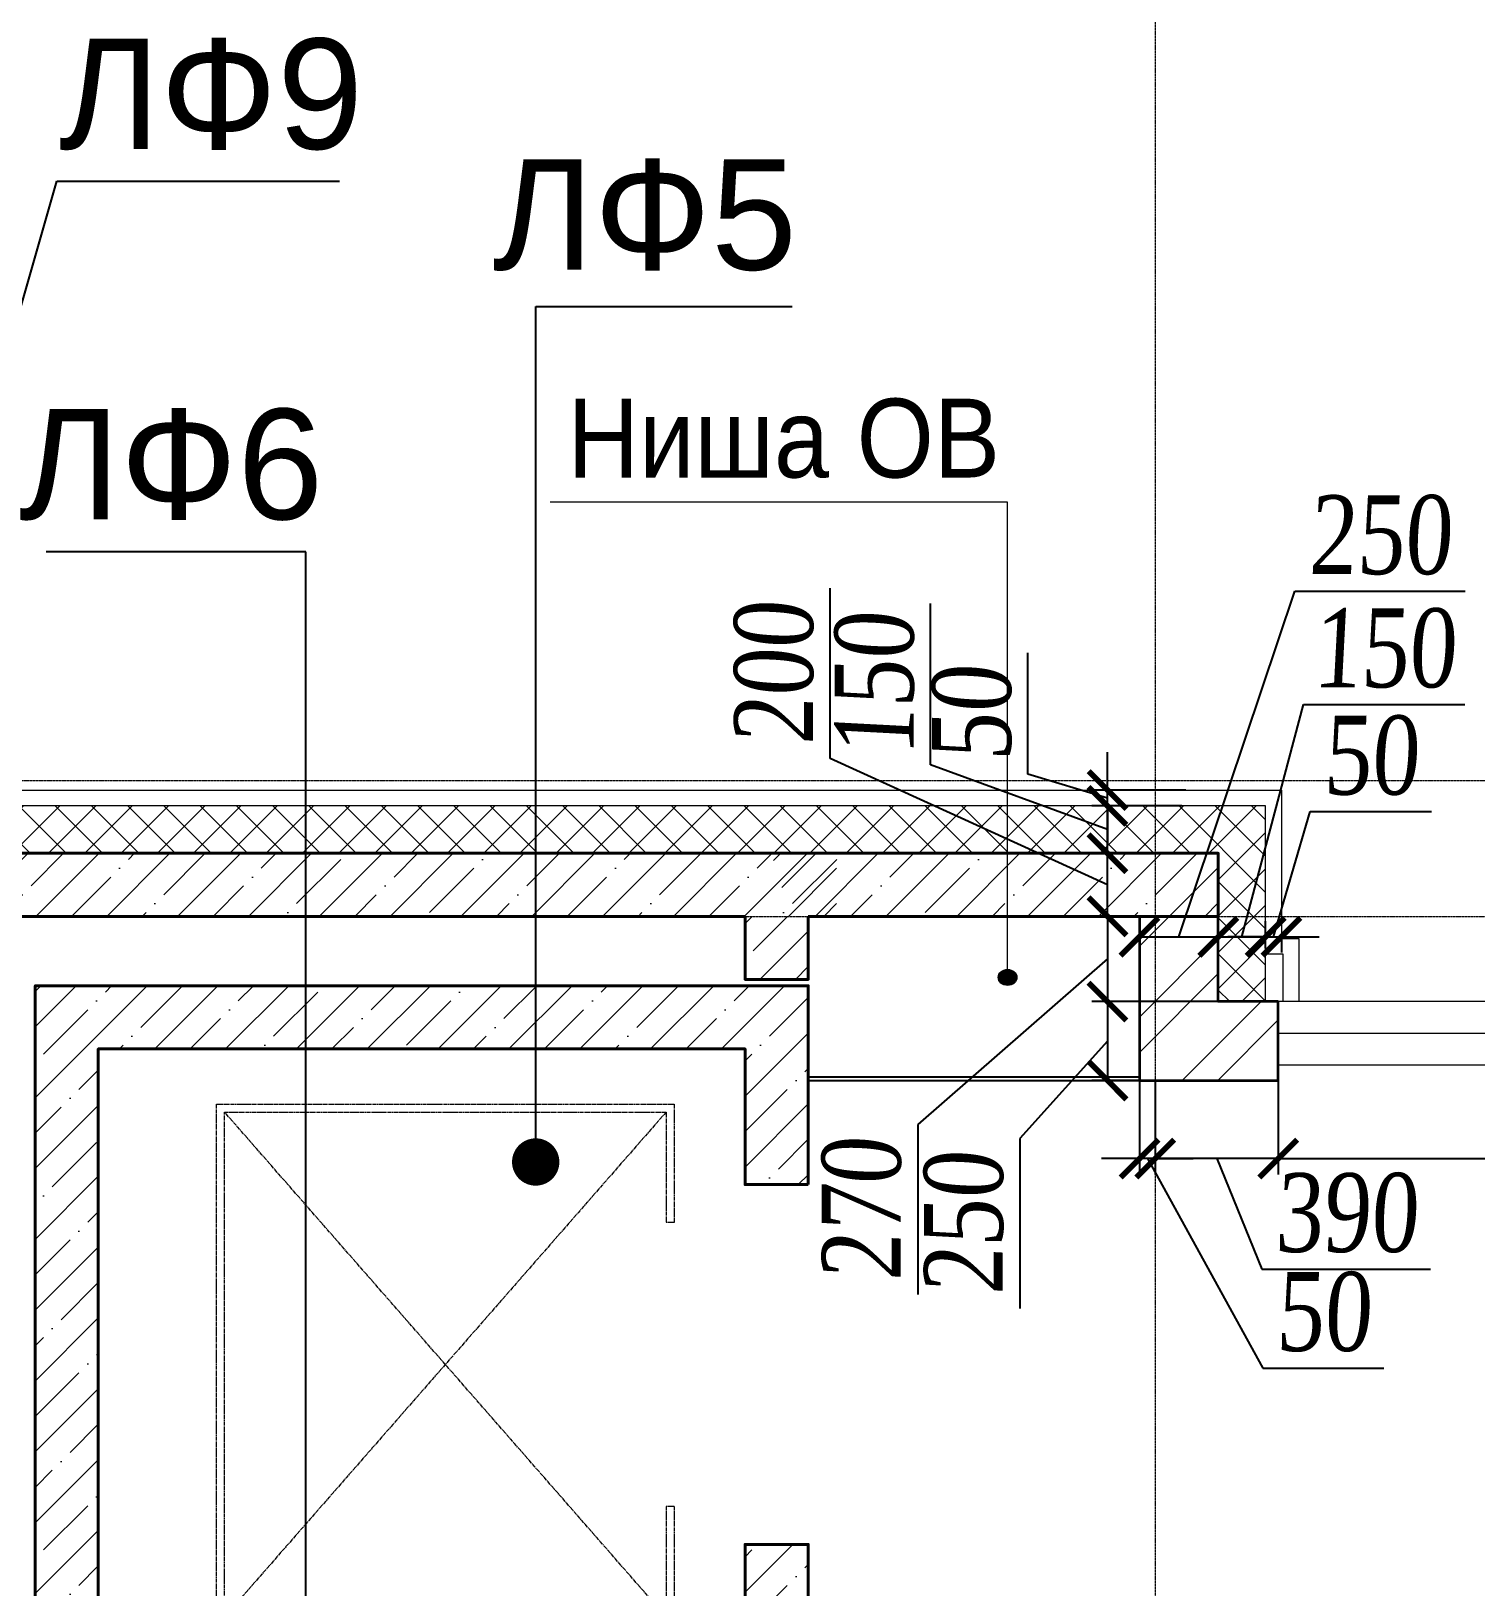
# Model space of a CAD drawing. Header units: inches. Extents: x -407541 to 6688123, y -998590 to 1205599.
# Drawn here: x 91840 to 96420, y 269282 to 274212 of the extents above; entities that cross this region are included whole.
import ezdxf

# ---------------------------------------------------------------- set-up
doc = ezdxf.new("R2010")
doc.units = ezdxf.units.IN
doc.header["$MEASUREMENT"] = 0
for name, pattern in [('ACAD_ISO04W100', [30, 24, -3, 0, -3]), ('AM_ISO08W050', [18, 12, -1.5, 3, -1.5]), ('AM_ISO09W050', [22.5, 12, -1.5, 3, -1.5, 3, -1.5])]:
    doc.linetypes.add(name, pattern=pattern)
for name, color, linetype, lineweight in [('AM_11', 60, 'AM_ISO09W050', 13), ('AM_5', 3, 'Continuous', 9), ('AM_7', 4, 'AM_ISO08W050', 5), ('ВЕНТ фасад', 230, 'Continuous', 9), ('ВИТРАЖ', 145, 'Continuous', 9), ('КИРПИЧ', 30, 'Continuous', 35), ('МОНОЛИТ', 5, 'Continuous', 40), ('Оси', 254, 'ACAD_ISO04W100', 5), ('ПЕРЕГОРОДКА', 7, 'Continuous', 25), ('подписи Л и ЛК', 92, 'Continuous', 9), ('размер внутр', 142, 'Continuous', 5), ('текст СС', 32, 'Continuous', 15), ('УТЕПЛИТЕЛЬ', 92, 'Continuous', 9), ('Штриховка', 7, 'Continuous', 9)]:
    doc.layers.add(name, color=color, linetype=linetype, lineweight=lineweight)
doc.styles.get("Standard").update_dxf_attribs({"font": 'arial.ttf'})
doc.styles.add('style1', font='arial.ttf', dxfattribs={"width": 0.9, "height": 500})
doc.styles.add('STYLE2', font='times.ttf', dxfattribs={"width": 0.8, "oblique": 3})
doc.dimstyles.new('vnytren', dxfattribs={"dimtxt": 250, "dimasz": 120, "dimexe": 50, "dimexo": 0, "dimgap": 50, "dimtad": 1, "dimdec": 0, "dimzin": 0, "dimdsep": 46, "dimtxsty": 'STYLE2', "dimblk": 'ARCHTICK', "dimcen": 0, "dimadec": 0, "dimazin": 0, "dimtfac": 1, "dimtdec": 0, "dimtmove": 1, "dimatfit": 2, "dimldrblk": 'DOT', "dimfxl": 1, "dimtolj": 1, "dimtzin": 0, "dimarcsym": 0})
doc.dimstyles.new('для 100 масштаба', dxfattribs={"dimtxt": 200, "dimasz": 150, "dimexe": 70, "dimexo": 0, "dimgap": 50, "dimtad": 1, "dimdec": 0, "dimrnd": 5, "dimzin": 0, "dimdsep": 46, "dimtxsty": 'Standard', "dimblk": 'ARCHTICK', "dimcen": 0, "dimadec": 0, "dimazin": 0, "dimtfac": 1, "dimtdec": 0, "dimtmove": 1, "dimatfit": 2, "dimldrblk": 'DOT', "dimfxl": 1, "dimtolj": 1, "dimtzin": 0, "dimarcsym": 0})

# ---------------------------------------------------------------- blocks, each defined once
blk = doc.blocks.new('_ARCHTICK')
at = {"color": 0, "linetype": 'ByBlock', "const_width": 0.15}
blk.add_lwpolyline([(-0.5, -0.5), (0.5, 0.5)], dxfattribs=at)
blk = doc.blocks.new('_Dot')
at = {"color": 0, "linetype": 'ByBlock', "lineweight": -2}
blk.add_line((-0.5, 0), (-1, 0), dxfattribs=at)
at = {"color": 0, "linetype": 'ByBlock', "const_width": 0.5}
blk.add_lwpolyline([(-0.25, 0, 1), (0.25, 0, 1)], format="xyb", close=True, dxfattribs=at)
blk = doc.blocks.new('SKKABINE_09.09.08_N013364-STEIN_JJ')
at = {"layer": 'AM_11'}
for points in [[(800, 475), (425, 475), (425, 1925), (2075, 1925), (2075, 475), (1700, 475)], [(800, 500), (450, 500), (450, 1900), (2050, 1900), (2050, 500), (1700, 500)], [(800, 475), (800, 500)], [(1700, 475), (1700, 500)]]:
    blk.add_lwpolyline(points, dxfattribs=at)
at = {"layer": 'AM_7'}
for points in [[(2050, 500), (450, 1900)], [(450, 500), (2050, 1900)]]:
    blk.add_lwpolyline(points, dxfattribs=at)
blk = doc.blocks.new('*D1852')
at = {"layer": 'размер внутр', "color": 0, "lineweight": -2, "transparency": 16777216}
for p, q in [((94372.5, 271907.5), (94372.5, 272446.7)), ((95252, 271507.2), (94372.5, 271907.5)), ((95466, 271607.2), (95202, 271607.2)), ((95252, 271407.2), (95252, 271607.2)), ((95354.3, 271407.2), (95202, 271407.2))]:
    blk.add_line(p, q, dxfattribs=at)
at = {"layer": 'размер внутр', "color": 0, "lineweight": -2, "transparency": 16777216, "xscale": 120, "yscale": 120, "zscale": 120}
for p, rotation in [((95252, 271607.2), 90), ((95252, 271407.2), 270)]:
    blk.add_blockref('_ARCHTICK', p, dxfattribs=dict(at, rotation=rotation))
at = {"layer": 'размер внутр', "color": 0, "transparency": 16777216, "insert": (94195.3, 272177.1), "char_height": 250, "attachment_point": 5, "rotation": 90, "style": 'STYLE2'}
blk.add_mtext('\\A1;200', dxfattribs=at)
blk = doc.blocks.new('*D1853')
at = {"layer": 'размер внутр', "color": 0, "lineweight": -2, "transparency": 16777216}
for p, q in [((94691.3, 271887.6), (94691.3, 272398.5)), ((95252, 271682.2), (94691.3, 271887.6)), ((95488, 271757.2), (95202, 271757.2)), ((95252, 271607.2), (95252, 271757.2)), ((95466, 271607.2), (95202, 271607.2))]:
    blk.add_line(p, q, dxfattribs=at)
at = {"layer": 'размер внутр', "color": 0, "lineweight": -2, "transparency": 16777216, "xscale": 120, "yscale": 120, "zscale": 120}
for p, rotation in [((95252, 271757.2), 90), ((95252, 271607.2), 270)]:
    blk.add_blockref('_ARCHTICK', p, dxfattribs=dict(at, rotation=rotation))
at = {"layer": 'размер внутр', "color": 0, "transparency": 16777216, "insert": (94514.2, 272143.1), "char_height": 250, "attachment_point": 5, "rotation": 90, "style": 'STYLE2'}
blk.add_mtext('\\A1;150', dxfattribs=at)
blk = doc.blocks.new('*D1854')
at = {"layer": 'размер внутр', "color": 0, "lineweight": -2, "transparency": 16777216}
for p, q in [((94999.9, 271857.9), (94999.9, 272241.8)), ((95252, 271807.2), (95252, 271927.2)), ((95252, 271782.2), (94999.9, 271857.9)), ((95500.4, 271807.2), (95202, 271807.2)), ((95252, 271757.2), (95252, 271807.2)), ((95252, 271757.2), (95252, 271807.2)), ((95488, 271757.2), (95202, 271757.2)), ((95252, 271757.2), (95252, 271637.2))]:
    blk.add_line(p, q, dxfattribs=at)
at = {"layer": 'размер внутр', "color": 0, "lineweight": -2, "transparency": 16777216, "xscale": 120, "yscale": 120, "zscale": 120}
for p, rotation in [((95252, 271807.2), 270), ((95252, 271757.2), 90)]:
    blk.add_blockref('_ARCHTICK', p, dxfattribs=dict(at, rotation=rotation))
at = {"layer": 'размер внутр', "color": 0, "transparency": 16777216, "insert": (94822.7, 272049.8), "char_height": 250, "attachment_point": 5, "rotation": 90, "style": 'STYLE2'}
blk.add_mtext('\\A1;50', dxfattribs=at)
blk = doc.blocks.new('*D3576')
at = {"layer": 'размер внутр', "color": 0, "lineweight": -2, "transparency": 16777216}
for p, q in [((95478.3, 271342.4), (95846.2, 272437.7)), ((95846.2, 272437.7), (96385.4, 272437.7)), ((95353.4, 271342.4), (95353.4, 271392.4)), ((95603.2, 271342.4), (95603.2, 271392.4)), ((95353.4, 271342.4), (95603.2, 271342.4))]:
    blk.add_line(p, q, dxfattribs=at)
at = {"layer": 'размер внутр', "color": 0, "lineweight": -2, "transparency": 16777216, "xscale": 120, "yscale": 120, "zscale": 120, "rotation": 180}
blk.add_blockref('_ARCHTICK', (95353.4, 271342.4), dxfattribs=at)
at = {"layer": 'размер внутр', "color": 0, "lineweight": -2, "transparency": 16777216, "xscale": 120, "yscale": 120, "zscale": 120}
blk.add_blockref('_ARCHTICK', (95603.2, 271342.4), dxfattribs=at)
at = {"layer": 'размер внутр', "color": 0, "transparency": 16777216, "insert": (96115.8, 272614.8), "char_height": 250, "attachment_point": 5, "style": 'STYLE2'}
blk.add_mtext('\\A1;250', dxfattribs=at)
blk = doc.blocks.new('*D3577')
at = {"layer": 'размер внутр', "color": 0, "lineweight": -2, "transparency": 16777216}
for p, q in [((95678.2, 271342.4), (95873.5, 272079)), ((95873.5, 272079), (96384.4, 272079)), ((95603.2, 271342.4), (95603.2, 271392.4)), ((95753.2, 271306.3), (95753.2, 271392.4)), ((95603.2, 271342.4), (95753.2, 271342.4))]:
    blk.add_line(p, q, dxfattribs=at)
at = {"layer": 'размер внутр', "color": 0, "lineweight": -2, "transparency": 16777216, "xscale": 120, "yscale": 120, "zscale": 120, "rotation": 180}
blk.add_blockref('_ARCHTICK', (95603.2, 271342.4), dxfattribs=at)
at = {"layer": 'размер внутр', "color": 0, "lineweight": -2, "transparency": 16777216, "xscale": 120, "yscale": 120, "zscale": 120}
blk.add_blockref('_ARCHTICK', (95753.2, 271342.4), dxfattribs=at)
at = {"layer": 'размер внутр', "color": 0, "transparency": 16777216, "insert": (96128.9, 272256.1), "char_height": 250, "attachment_point": 5, "style": 'STYLE2'}
blk.add_mtext('\\A1;150', dxfattribs=at)
blk = doc.blocks.new('*D1855')
at = {"layer": 'размер внутр', "color": 0, "lineweight": -2, "transparency": 16777216}
for p, q in [((95778.2, 271342.4), (95894.4, 271739.3)), ((95894.4, 271739.3), (96278.4, 271739.3)), ((95753.2, 271306.3), (95753.2, 271392.4)), ((95753.2, 271342.4), (95633.2, 271342.4)), ((95753.2, 271342.4), (95803.2, 271342.4)), ((95753.2, 271342.4), (95803.2, 271342.4)), ((95803.2, 271342.4), (95803.2, 271292.4)), ((95803.2, 271342.4), (95923.2, 271342.4))]:
    blk.add_line(p, q, dxfattribs=at)
at = {"layer": 'размер внутр', "color": 0, "lineweight": -2, "transparency": 16777216, "xscale": 120, "yscale": 120, "zscale": 120}
blk.add_blockref('_ARCHTICK', (95753.2, 271342.4), dxfattribs=at)
at = {"layer": 'размер внутр', "color": 0, "lineweight": -2, "transparency": 16777216, "xscale": 120, "yscale": 120, "zscale": 120, "rotation": 180}
blk.add_blockref('_ARCHTICK', (95803.2, 271342.4), dxfattribs=at)
at = {"layer": 'размер внутр', "color": 0, "transparency": 16777216, "insert": (96086.4, 271916.4), "char_height": 250, "attachment_point": 5, "style": 'STYLE2'}
blk.add_mtext('\\A1;50', dxfattribs=at)
blk = doc.blocks.new('*D1856')
at = {"layer": 'размер внутр', "color": 0, "lineweight": -2, "transparency": 16777216}
for p, q in [((95403.4, 270887.1), (95403.4, 270589.5)), ((95793.4, 270887.1), (95793.4, 270589.5)), ((95793.4, 270639.5), (95403.4, 270639.5)), ((95598.4, 270639.5), (95741.5, 270289.4)), ((95741.5, 270289.4), (96275.3, 270289.4))]:
    blk.add_line(p, q, dxfattribs=at)
at = {"layer": 'размер внутр', "color": 0, "lineweight": -2, "transparency": 16777216, "xscale": 120, "yscale": 120, "zscale": 120, "rotation": 180}
blk.add_blockref('_ARCHTICK', (95403.4, 270639.5), dxfattribs=at)
at = {"layer": 'размер внутр', "color": 0, "lineweight": -2, "transparency": 16777216, "xscale": 120, "yscale": 120, "zscale": 120}
blk.add_blockref('_ARCHTICK', (95793.4, 270639.5), dxfattribs=at)
at = {"layer": 'размер внутр', "color": 0, "transparency": 16777216, "insert": (96008.4, 270466.9), "char_height": 250, "attachment_point": 5, "style": 'STYLE2'}
blk.add_mtext('\\A1;390', dxfattribs=at)
blk = doc.blocks.new('*D1857')
at = {"layer": 'размер внутр', "color": 0, "lineweight": -2, "transparency": 16777216}
for p, q in [((95353.4, 270922.9), (95353.4, 270589.5)), ((95403.4, 270887.1), (95403.4, 270589.5)), ((95353.4, 270639.5), (95233.4, 270639.5)), ((95403.4, 270639.5), (95353.4, 270639.5)), ((95403.4, 270639.5), (95353.4, 270639.5)), ((95378.4, 270639.5), (95744.1, 269976)), ((95403.4, 270639.5), (95523.4, 270639.5)), ((95744.1, 269976), (96128, 269976))]:
    blk.add_line(p, q, dxfattribs=at)
at = {"layer": 'размер внутр', "color": 0, "lineweight": -2, "transparency": 16777216, "xscale": 120, "yscale": 120, "zscale": 120}
blk.add_blockref('_ARCHTICK', (95353.4, 270639.5), dxfattribs=at)
at = {"layer": 'размер внутр', "color": 0, "lineweight": -2, "transparency": 16777216, "xscale": 120, "yscale": 120, "zscale": 120, "rotation": 180}
blk.add_blockref('_ARCHTICK', (95403.4, 270639.5), dxfattribs=at)
at = {"layer": 'размер внутр', "color": 0, "transparency": 16777216, "insert": (95936, 270153.2), "char_height": 250, "attachment_point": 5, "style": 'STYLE2'}
blk.add_mtext('\\A1;50', dxfattribs=at)
blk = doc.blocks.new('*D1886')
at = {"layer": 'размер внутр', "color": 0, "lineweight": -2, "transparency": 16777216}
for p, q in [((95793.4, 270887.1), (95793.4, 270589.5)), ((98013.1, 270887.3), (98013.1, 270589.5)), ((95793.4, 270639.5), (98013.1, 270639.5))]:
    blk.add_line(p, q, dxfattribs=at)
at = {"layer": 'размер внутр', "color": 0, "lineweight": -2, "transparency": 16777216, "xscale": 120, "yscale": 120, "zscale": 120, "rotation": 180}
blk.add_blockref('_ARCHTICK', (95793.4, 270639.5), dxfattribs=at)
at = {"layer": 'размер внутр', "color": 0, "lineweight": -2, "transparency": 16777216, "xscale": 120, "yscale": 120, "zscale": 120}
blk.add_blockref('_ARCHTICK', (98013.1, 270639.5), dxfattribs=at)
at = {"layer": 'размер внутр', "color": 0, "transparency": 16777216, "insert": (96903.2, 270816.7), "char_height": 250, "attachment_point": 5, "style": 'STYLE2'}
blk.add_mtext('\\A1;2220', dxfattribs=at)
blk = doc.blocks.new('*D2031')
at = {"layer": 'размер внутр', "color": 0, "lineweight": -2, "transparency": 16777216}
for p, q in [((95354.3, 271407.2), (95202, 271407.2)), ((95252, 271407.2), (95252, 271137.1)), ((95252, 271272.2), (94650.9, 270747.9)), ((95678.2, 271137.1), (95202, 271137.1)), ((94650.9, 270747.9), (94650.9, 270208.7))]:
    blk.add_line(p, q, dxfattribs=at)
at = {"layer": 'размер внутр', "color": 0, "lineweight": -2, "transparency": 16777216, "xscale": 120, "yscale": 120, "zscale": 120}
for p, rotation in [((95252, 271407.2), 90), ((95252, 271137.1), 270)]:
    blk.add_blockref('_ARCHTICK', p, dxfattribs=dict(at, rotation=rotation))
at = {"layer": 'размер внутр', "color": 0, "transparency": 16777216, "insert": (94473.4, 270478.3), "char_height": 250, "attachment_point": 5, "rotation": 90, "style": 'STYLE2'}
blk.add_mtext('\\A1;270', dxfattribs=at)
blk = doc.blocks.new('*D2032')
at = {"layer": 'размер внутр', "color": 0, "lineweight": -2, "transparency": 16777216}
for p, q in [((95678.2, 271137.1), (95202, 271137.1)), ((95252, 271137.1), (95252, 270887.1)), ((95252, 271012.1), (94974.2, 270703.6)), ((95685.5, 270887.1), (95202, 270887.1)), ((94974.2, 270703.6), (94974.2, 270164.5))]:
    blk.add_line(p, q, dxfattribs=at)
at = {"layer": 'размер внутр', "color": 0, "lineweight": -2, "transparency": 16777216, "xscale": 120, "yscale": 120, "zscale": 120}
for p, rotation in [((95252, 271137.1), 90), ((95252, 270887.1), 270)]:
    blk.add_blockref('_ARCHTICK', p, dxfattribs=dict(at, rotation=rotation))
at = {"layer": 'размер внутр', "color": 0, "transparency": 16777216, "insert": (94797.1, 270434), "char_height": 250, "attachment_point": 5, "rotation": 90, "style": 'STYLE2'}
blk.add_mtext('\\A1;250', dxfattribs=at)

msp = doc.modelspace()

# ---------------------------------------------------------------- hatches: boundary and pattern name
at = {"layer": 'текст СС', "ltscale": 0.1}
h = msp.add_hatch(color=256, dxfattribs=at)
edge = h.paths.add_edge_path()
edge.add_ellipse((94935.3, 271213.8), major_axis=(-29.7, 0), ratio=0.852459, start_angle=0, end_angle=180)
edge.add_ellipse((94935.3, 271213.8), major_axis=(29.7, 0), ratio=0.852459, start_angle=0, end_angle=180)
at = {"layer": 'Штриховка'}
h = msp.add_hatch(dxfattribs=at)
h.set_pattern_fill('ANSI37', color=256, scale=650, style=0)
h.paths.add_polyline_path([(95603.2, 271137.1), (95753.2, 271137.1), (95753.2, 271757.2), (91203.3, 271757.2), (91203.3, 272037.2), (91003.3, 272037.2), (91003.3, 271607.2), (95603.2, 271607.2)])
h = msp.add_hatch(dxfattribs=at)
h.set_pattern_fill('ANSI35', color=256, scale=25, style=0)
h.set_pattern_definition([(45, (-6764080.43, -624333.1), (-112.2532015, 112.2532015), []), (45, (-6763968.18, -624333.1), (-112.2532015, 112.2532015), [198.4375, -39.6875, 0, -39.6875])])
edge = h.paths.add_edge_path()
edge.add_line((94303.3, 271407.2), (95603.2, 271407.2))
edge.add_line((95603.2, 271407.2), (95603.2, 271607.2))
edge.add_line((95603.2, 271607.2), (91053.4, 271607.2))
edge.add_line((91053.4, 271607.2), (91053.4, 271407.2))
edge.add_line((91053.4, 271407.2), (94103.3, 271407.2))
h = msp.add_hatch(dxfattribs=at)
h.set_pattern_fill('ANSI35', color=256, scale=25, style=0)
h.set_pattern_definition([(45, (-6317318.67, 1810742.02), (-112.2532015, 112.2532015), []), (45, (-6317206.42, 1810742.02), (-112.2532015, 112.2532015), [198.4375, -39.6875, 0, -39.6875])])
h.paths.add_polyline_path([(99093.7, 271607.2), (99293.5, 271607.2), (99293.5, 271407.2), (99093.7, 271407.2)])
h.paths.add_polyline_path([(94193.5, 271607.2), (94393.5, 271607.2), (94393.5, 271407.2), (94193.5, 271407.2)])
h = msp.add_hatch(dxfattribs=at)
h.set_pattern_fill('ANSI35', color=256, scale=25, style=0)
h.set_pattern_definition([(45, (-6317408.96, 1810542.02), (-112.2532015, 112.2532015), []), (45, (-6317296.7, 1810542.02), (-112.2532015, 112.2532015), [198.4375, -39.6875, 0, -39.6875])])
h.paths.add_polyline_path([(99003.4, 271407.2), (99203.3, 271407.2), (99203.3, 271207.2), (99003.4, 271207.2)])
h.paths.add_polyline_path([(94103.3, 271407.2), (94303.3, 271407.2), (94303.3, 271207.2), (94103.3, 271207.2)])
h = msp.add_hatch(dxfattribs=at)
h.set_pattern_fill('ANSI32', color=256, scale=25, style=0)
h.set_pattern_definition([(45, (-6764080.43, -624333.1), (-168.379802, 168.379802), []), (45, (-6763968.18, -624333.1), (-168.379802, 168.379802), [])])
h.paths.add_polyline_path([(95793.4, 271137.1), (95753.4, 271137.1), (95603.2, 271137.1), (95603.2, 271407.2), (95353.4, 271407.2), (95353.4, 270887.1), (95793.4, 270887.1)])
h = msp.add_hatch(dxfattribs=at)
h.set_pattern_fill('ANSI35', color=256, scale=25, angle=180, style=0)
h.set_pattern_definition([(225, (78633.55, 233141.56), (112.2532, -112.2532), []), (225, (78521.3, 233141.56), (112.2532, -112.2532), [198.4375, -39.6875, 0, -39.6875])])
h.paths.add_polyline_path([(94303.3, 270557.2), (94103.3, 270557.2), (94103.3, 270987.2), (92053.3, 270987.2), (92053.3, 268987.2), (94103.3, 268987.2), (94103.3, 269417.2), (94303.3, 269417.2), (94303.3, 268357.2), (94103.3, 268357.2), (94103.3, 268787.2), (92053.3, 268787.2), (92053.3, 266787.2), (94103.3, 266787.2), (94103.3, 267217.2), (94303.3, 267217.2), (94303.3, 266587.2), (91853.5, 266587.2), (91853.3, 271187.2), (94303.3, 271187.2)])

# ---------------------------------------------------------------- linework, layer by layer
at = {"layer": 'ВЕНТ фасад'}
msp.add_lwpolyline([(91203.3, 272597.2), (91253.3, 272597.2), (91253.3, 271807.2), (95803.2, 271807.2), (95803.2, 271337), (95858.4, 271337), (95858.4, 271137.1), (95808.5, 271137.1), (95808.5, 271287), (95753.2, 271287), (95753.2, 271757.2), (91203.3, 271757.2)], close=True, dxfattribs=at)
at = {"layer": 'ВИТРАЖ'}
for p, q in [((98013, 271137.1), (95793.4, 271137.1)), ((98013, 271035.7), (95793.4, 271035.7)), ((98013, 270935.7), (95793.4, 270935.7))]:
    msp.add_line(p, q, dxfattribs=at)
at = {"layer": 'КИРПИЧ'}
msp.add_lwpolyline([(95793.4, 271137.1), (95753.4, 271137.1), (95603.2, 271137.1), (95603.2, 271407.2), (95353.4, 271407.2), (95353.4, 270887.1), (95793.4, 270887.1)], close=True, dxfattribs=at)
at = {"layer": 'МОНОЛИТ'}
for points in [[(94303.3, 271407.2), (95603.2, 271407.2), (95603.2, 271607.2), (91053.4, 271607.2), (91053.4, 271407.2), (94103.3, 271407.2)], [(94303.3, 271407.2), (94303.3, 271207.2), (94303.3, 271207.2), (94103.3, 271207.2), (94103.3, 271407.2)]]:
    msp.add_lwpolyline(points, dxfattribs=at)
msp.add_lwpolyline([(94303.3, 270557.2), (94103.3, 270557.2), (94103.3, 270987.2), (92053.3, 270987.2), (92053.3, 268987.2), (94103.3, 268987.2), (94103.3, 269417.2), (94303.3, 269417.2), (94303.3, 268357.2), (94103.3, 268357.2), (94103.3, 268787.2), (92053.3, 268787.2), (92053.3, 266787.2), (94103.3, 266787.2), (94103.3, 267217.2), (94303.3, 267217.2), (94303.3, 266587.2), (91853.5, 266587.2), (91853.3, 271187.2), (94303.3, 271187.2)], close=True, dxfattribs=at)
at = {"layer": 'Оси', "ltscale": 0.3}
for p, q in [((95403.4, 278737.2), (95403.4, 186893.5)), ((3211.5, 271837.2), (190595, 271837.2)), ((88303.4, 271407.2), (105238.6, 271407.2))]:
    msp.add_line(p, q, dxfattribs=at)
at = {"layer": 'ПЕРЕГОРОДКА'}
for p, q in [((94303.3, 270899.1), (95353.3, 270899.1)), ((94303.3, 270887.1), (95353.2, 270887.1))]:
    msp.add_line(p, q, dxfattribs=at)
at = {"layer": 'текст СС', "ltscale": 0.1}
for p, q in [((94935.3, 272720), (93485.1, 272720)), ((94935.3, 271213.8), (94935.3, 272720))]:
    msp.add_line(p, q, dxfattribs=at)
msp.add_ellipse((94935.3, 271213.8), major_axis=(29.7, 0), ratio=0.852459, dxfattribs=at)
at = {"layer": 'УТЕПЛИТЕЛЬ'}
msp.add_lwpolyline([(95603.2, 271137.1), (95753.2, 271137.1), (95753.2, 271757.2), (91203.3, 271757.2), (91203.3, 272037.2), (91003.3, 272037.2), (91003.3, 271607.2), (95603.2, 271607.2)], close=True, dxfattribs=at)

# ---------------------------------------------------------------- block references
at = {"layer": 'AM_5', "rotation": 90}
msp.add_blockref('SKKABINE_09.09.08_N013364-STEIN_JJ', (94353.3, 268737.2), dxfattribs=at)

# ---------------------------------------------------------------- texts
at = {"layer": 'подписи Л и ЛК', "char_height": 350, "width": 4589.447}
for s, insert, attachment_point in [('{\\fArial|b0|i0|c204|p34;ЛФ9}', (91928.4, 273833.8), 7), ('{\\fArial|b0|i0|c204|p34;ЛФ5}', (94267.6, 273451.2), 9), ('{\\fArial|b0|i0|c204|p34;ЛФ6}', (92766.3, 272660.4), 9)]:
    msp.add_mtext(s, dxfattribs=dict(at, insert=insert, attachment_point=attachment_point))
at = {"layer": 'текст СС', "ltscale": 0.1, "insert": (94225.8, 273047.7), "char_height": 250, "width": 3183.667, "attachment_point": 2, "style": 'style1'}
msp.add_mtext('{\\fArial|b0|i0|c204|p34;Ниша ОВ}', dxfattribs=at)

# ---------------------------------------------------------------- dimensions: what is measured, and where the dimension line sits
at = {"layer": 'размер внутр'}
for base, p1, p2, picture, middle in [((95603.2, 271342.4), (95353.4, 271342.4), (95603.2, 271342.4), '*D3576', (95896.2, 272437.7)), ((95753.2, 271342.4), (95603.2, 271342.4), (95753.2, 271306.3), '*D3577', (95923.5, 272079)), ((95803.2, 271342.4), (95753.2, 271306.3), (95803.2, 271342.4), '*D1855', (95944.4, 271739.3))]:
    dim = msp.add_linear_dim(base=base, p1=p1, p2=p2, dimstyle='vnytren', dxfattribs=at)
    dim.commit()
    dim.dimension.update_dxf_attribs({"geometry": picture, "text_midpoint": middle, "dimtype": 160})
for base, p1, p2, picture, middle in [((95252, 271607.2), (95354.3, 271407.2), (95466, 271607.2), '*D1852', (94372.5, 271957.5)), ((95252, 271757.2), (95466, 271607.2), (95488, 271757.2), '*D1853', (94691.3, 271937.6)), ((95252, 271137.1), (95354.3, 271407.2), (95678.2, 271137.1), '*D2031', (94650.9, 270697.9)), ((95252, 270887.1), (95678.2, 271137.1), (95685.5, 270887.1), '*D2032', (94974.2, 270653.6))]:
    dim = msp.add_linear_dim(base=base, p1=p1, p2=p2, angle=90, dimstyle='vnytren', dxfattribs=at)
    dim.commit()
    dim.dimension.update_dxf_attribs({"geometry": picture, "text_midpoint": middle, "dimtype": 160})
dim = msp.add_linear_dim(base=(95252, 271807.2), p1=(95488, 271757.2), p2=(95500.4, 271807.2), angle=90, dimstyle='vnytren', dxfattribs=at)
dim.commit()
dim.dimension.update_dxf_attribs({"geometry": '*D1854', "text_midpoint": (94822.7, 271907.9)})
at = {"layer": 'размер внутр', "color": 4}
dim = msp.add_linear_dim(base=(98013.1, 270639.5), p1=(95793.4, 270887.1), p2=(98013.1, 270887.3), dimstyle='vnytren', dxfattribs=at)
dim.commit()
dim.dimension.update_dxf_attribs({"geometry": '*D1886', "text_midpoint": (96903.2, 270816.7)})
for base, p1, p2, picture, middle in [((95353.4, 270639.5), (95403.4, 270887.1), (95353.4, 270922.9), '*D1857', (95794.1, 269976)), ((95403.4, 270639.5), (95793.4, 270887.1), (95403.4, 270887.1), '*D1856', (95791.5, 270289.4))]:
    dim = msp.add_linear_dim(base=base, p1=p1, p2=p2, dimstyle='vnytren', dxfattribs=at)
    dim.commit()
    dim.dimension.update_dxf_attribs({"geometry": picture, "text_midpoint": middle, "dimtype": 160})

# ---------------------------------------------------------------- leaders
at = {"layer": 'подписи Л и ЛК', "ltscale": 0.1}
for points, override in [([(90597.6, 269122.4), (91922, 273736.3), (92817.4, 273736.3)], {"dimtad": 0}), ([(93439.7, 270628.8), (93439.7, 273339.2), (94252.4, 273339.2)], {"dimgap": 50, "dimtad": 0}), ([(92710.9, 268084.9), (92710.9, 272561.9), (91888.3, 272561.9)], {"dimgap": 50, "dimtad": 0})]:
    msp.add_leader(points, dimstyle='для 100 масштаба', override=override, dxfattribs=at)

doc.saveas('drawing.dxf')
